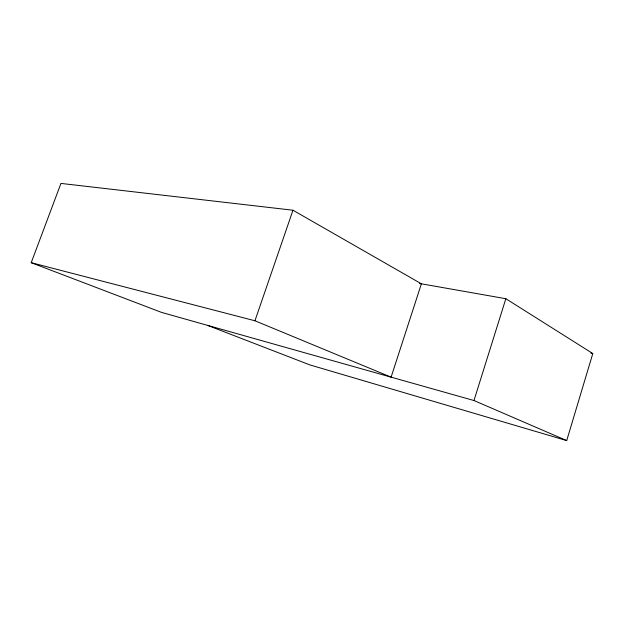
<?xml version="1.0" encoding="UTF-8"?>
<svg xmlns="http://www.w3.org/2000/svg" width="624" height="624" viewBox="0 0 624 624"><rect width="100%" height="100%" fill="white"/><g stroke="black" fill="none" stroke-linecap="round" stroke-linejoin="round"><path stroke-width="0.94" d="M207.613 325.385L309.816 364.892L566.709 440.583L592.8 353.551L505.846 298.717L419.468 283.475M566.709 440.583L473.975 400.53L505.846 298.717M254.943 320.767L292.976 210.226L421.387 283.811L391.108 377.153L254.943 320.767L31.2 262.688L60.949 183.417L292.976 210.226M590.897 353.153L592.8 353.551M473.975 400.53L161.491 312.374L31.2 262.688"/></g></svg>
